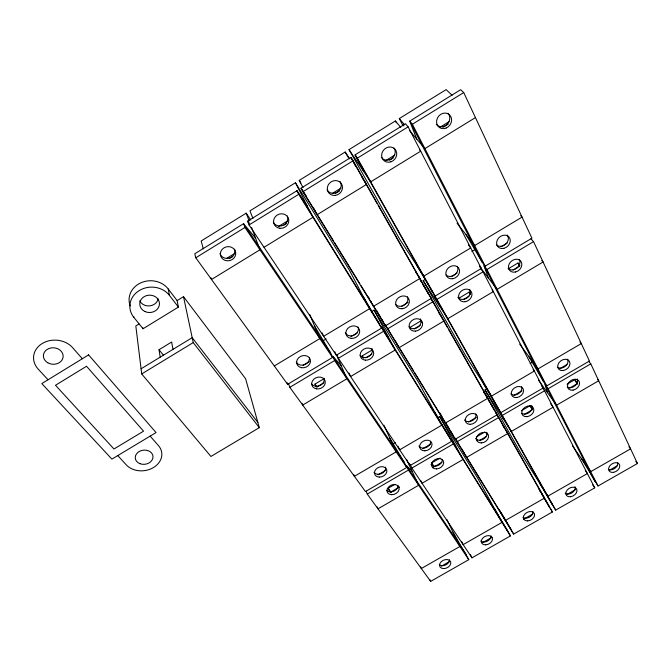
<?xml version="1.0" encoding="UTF-8"?>
<svg xmlns="http://www.w3.org/2000/svg" width="671" height="671" viewBox="0 0 671 671"><rect width="100%" height="100%" fill="white"/><g stroke="black" fill="none" stroke-linecap="round" stroke-linejoin="round"><path stroke-width="1.01" d="M250.837 220.13L246.198 213.168L201.183 240.981L203.279 248.798M322.189 332.908L323.64 336.305L369.62 308.677L349.465 270.304L295.441 182.738L249.973 210.837L252.933 218.511M302.998 187.62L299.249 180.382L345.171 152.007L349.666 158.826M468.425 244.982L470.723 247.935L423.812 276.125L399.983 239.698L349.012 149.633L395.395 120.965L400.73 127.331M403.128 125.955L399.287 118.566L446.14 89.612L452.078 95.282M195.781 257.781L244.932 227.469L243.556 223.669L194.775 253.772L195.781 257.781L287.624 384.324L332.531 357.458L330.686 353.131L314.54 325.98M249.05 224.936L298.738 194.296L296.943 190.723L247.641 221.145L249.05 224.936L336.297 355.211L381.648 328.085L363.279 296.616M302.898 191.73L353.131 160.755L350.908 157.425L301.069 188.174L302.898 191.73L385.448 325.812L431.243 298.419L353.131 160.755M408.119 126.844L405.469 123.758L355.085 154.842L357.341 158.163L408.119 126.844L481.333 268.459L435.076 296.121L416.314 264.668M463.728 92.564L460.633 89.713L409.696 121.149L412.38 124.227L463.728 92.564L531.927 238.197L485.208 266.135L482.273 262.378L466.068 234.699M226.572 258.41L235.06 253.193M278.272 226.639L287.708 220.834M332.246 193.466L340.91 188.14M385.934 160.461L394.699 155.085M440.21 127.113L449.058 121.669M229.222 258.696L232.787 256.507M283.942 225.079L286.509 223.502M335.248 193.55L339.568 190.899M389.7 160.092L393.189 157.953M442.994 127.356L448.287 124.101M138.981 323.984L135.819 325.93L141.707 373.932L210.929 456.456L259.308 427.645L245.603 378.729L183.502 296.674L177.119 300.591L178.411 307.083L143.049 328.748L133.797 317.299L133.688 316.46M264.022 247.289L312.971 217.261L295.441 182.738M475.445 117.593L424.894 148.61L409.394 130.426M160.184 357.157L159.027 349.717L171.659 342.017L172.959 349.381M141.078 368.79L192.191 337.672L257.849 422.428M141.707 373.932L193.231 342.587L183.502 296.674M274.296 365.955L319.824 338.595L309.767 314.59M323.472 340.516L326.165 338.897M371.382 311.747L374.049 310.145L419.04 383.074L441.812 425.171L399.656 449.83L397.953 446.156M533.16 369.377L534.368 371.029L491.44 396.142L465.573 355.596L423.166 280.654L424.936 279.597M471.889 251.407L475.462 249.26M303.149 365.292L309.281 361.61M350.891 336.683L357.081 332.975M401.77 306.202L408.027 302.453M451.071 276.662L457.035 273.089M501.162 246.651L507.184 243.045M389.918 438.247L404.563 462.881L406.71 467.519L365.46 491.558L289.813 387.326L334.619 360.545L332.757 356.209L341.237 365.737M434.682 411.986L451.776 441.25L410.157 465.506L338.369 358.306L383.611 331.264L381.413 327.096L388.576 337.488M387.402 329L433.097 301.682L497.253 414.745L455.257 439.22L385.179 324.848L386.806 327.263M440.067 306.756L434.347 295.433L436.922 299.4L483.07 271.814L543.141 388.006L500.767 412.699L483.338 383.443M488.354 277.937L484.001 265.724L486.936 269.507L533.546 241.644L589.448 361.023L546.689 385.942L543.636 381.757L528.941 356.687M316.049 386.941L314.959 384.097L324.152 378.62M363.07 357.744L362.206 355.915L372.33 349.876M409.897 327.465L420.977 320.864L421.916 322.466M458.914 298.226L469.23 292.07L470.421 293.73M508.408 268.702L517.962 263.007L519.958 265.38M317.048 386.832L323.942 382.713M365.77 357.777L371.868 354.145M414.099 328.975L420.256 325.301M463.787 299.35L469.113 296.179M513.063 269.977L519.346 266.236M392.602 444.101L395.269 442.541M437.886 417.572L439.681 416.523L477.727 478.197L502.051 522.373L463.141 544.617L461.589 541.447M585.33 470.639L587.385 473.567L547.821 496.196L520.855 453.286L485.024 389.96L486.802 388.912M530.182 363.497L532.883 361.921M377.983 474.816L385.682 470.321M422.629 448.756L430.396 444.219M468.551 421.95L476.393 417.37M514.02 395.412L521.929 390.79M559.891 368.631L566.987 364.487M453.076 532.321L468.794 559.648L430.665 581.388L367.272 494.057L408.438 470.086L406.282 465.448L412.17 471.394M494.46 508.584L510.438 535.911L471.99 557.836L411.877 468.073L453.411 443.892L450.971 439.396L455.752 446.03M456.884 441.862L498.796 417.463L552.426 511.981L513.659 534.082L454.426 437.383M503.107 418.469L499.543 411.08L502.302 415.416L544.584 390.79L594.758 487.842L555.672 510.128L539.4 482.801M547.477 392.644L545.062 384.542L548.123 388.727L590.79 363.875L637.45 463.51L598.029 485.98L581.497 458.654M389.683 491.751L388.19 488.245L394.858 484.361M433.382 466.345L431.688 462.94L440.092 458.041M476.41 436.922L484.89 431.981M521.535 410.669L530.09 405.687L532.262 408.865M567.062 384.181L574.829 379.66L577.219 382.73M390.463 492.212L399.455 486.987M432.602 467.721L441.954 462.285M479.555 440.428L486.425 436.435M524.353 414.393L532.145 409.864M569.545 388.123L577.412 383.552M441.468 566.139L449.604 561.493M482.625 542.638L491.986 537.295M523.38 519.362L532.824 513.978M567.07 494.418L575.718 489.486M609.385 470.262L617.236 465.775M520.746 215.701L522.046 217.102L474.657 245.578L457.035 223.258M48.035 379.778L38.13 369.008A21.724 18.075 3.4 0 1 42.122 343.569A21.724 18.075 3.4 0 1 72.703 347.746L82.332 358.733M117.761 455.592L126.316 464.902A19.627 15.676 -6.7 0 0 153.441 467.561A19.627 15.676 -6.7 0 0 158.473 445.619L150.145 436.116M530.929 238.767L533.546 241.644M541.765 260.524L543.082 262L497.119 289.352L479.421 266.303M399.287 118.566L404.68 124.89M419.618 149.885L420.7 151.176L370.686 181.858L349.012 149.633M579.954 341.992L581.287 343.586L537.966 368.933L519.673 344.106M255.626 238.23L243.556 223.669L330.686 353.131M588.559 361.174L590.79 363.875M597.576 379.392L598.691 380.759L556.578 405.2L538.394 380.113M248.899 222.688L247.641 221.145L249.36 223.711M159.027 349.717L163.464 355.202M628.912 446.727L630.589 448.857L590.69 471.679L572.556 445.997M635.781 461.354L637.45 463.51M193.231 342.587L259.308 427.645M479.589 266.186L481.333 268.459M480.746 268.777L483.07 271.814M130.266 306.01A21.405 18.897 -1.9 0 1 140.902 282.801A21.405 18.897 -1.9 0 1 168.236 288.975L169.444 295.391L178.411 307.083M168.236 288.975L177.119 300.591M492.137 290.073L493.311 291.625L447.8 318.708L423.166 280.654M541.933 386.328L543.141 388.006M542.764 388.266L544.584 390.79M550.639 403.825L553.08 407.23L511.336 431.453L485.024 389.96M314.959 384.097L317.081 387.125M388.19 488.245L391.151 492.455M455.601 439.052L457.941 442.399M592.703 484.89L594.758 487.842M387.888 328.865L388.979 330.476M332.757 356.209L404.563 462.881M406.282 465.448L466.471 554.867M244.932 227.469L332.531 357.458M334.619 360.545L406.71 467.519M408.438 470.086L468.794 559.648M307.435 206.374L296.943 190.723L379.45 323.934M362.03 177.555L363.707 180.096M302.806 190.799L301.069 188.174L333.697 241.191M303.955 192.543L306.261 196.041M362.206 355.915L363.716 358.247M431.688 462.94L433.927 466.395M415.777 272.032L417.412 274.573L378.192 205.485M417.916 275.353L419.92 278.457L373.47 306.362L371.734 303.116M422.956 284.697L431.243 298.419M432.787 302.034L430.547 297.706L433.097 301.682M438.624 312.493L440.881 316.016M441.443 316.897L444.026 320.948L398.96 347.771L396.687 343.56L413.546 370.954M483.573 391.394L485.167 393.927L448.647 329.587M485.712 394.783L487.876 398.222L445.343 423.107L442.91 418.67L455.257 439.22M490.853 404.177L498.796 417.463M502.956 425.624L504.575 428.207L496.054 413.11L497.882 416.775M538.394 488.211L544.533 498.075L505.305 520.511L503.158 516.645M550.069 508.19L552.426 511.981M381.413 327.096L449.344 436.762M450.971 439.396L507.863 531.247M298.738 194.296L381.648 328.085M383.611 331.264L451.776 441.25M453.411 443.892L510.438 535.911M334.787 242.961L359.857 283.707M360.948 285.477L371.306 302.302L370.358 300.533M372.388 304.064L385.448 325.812M385.179 324.848L387.368 328.413M388.467 330.191L396.142 342.671M414.636 372.715L424.969 389.507M426.051 391.277L442.365 417.781M454.955 438.247L502.722 515.865L499.174 509.482M503.242 516.712L513.659 534.082M299.249 180.382L300.876 183.04M486.232 432.309L487.7 434.766M476.091 438.297L477.148 440.075M501.262 512.854L504.877 518.96M505.909 520.704L511.059 529.419M440.235 413.495L441.803 416.154M445.469 422.353L449.134 428.543M450.182 430.321L452.799 434.741M376.439 310.212L378.008 312.862M379.048 314.624L380.096 316.385M381.136 318.146L383.225 321.677M420.34 280.26L421.388 282.038M483.514 391.721L485.091 394.389M486.139 396.167L487.188 397.945M488.236 399.731L489.805 402.399M539.794 490.786L540.826 492.539M541.858 494.284L542.889 496.037M544.441 498.67L549.599 507.427L505.12 429.071L507.872 433.458L466.496 457.471L461.564 448.513M486.265 432.384L487.305 434.171M476.041 438.238L476.997 439.891M345.171 152.007L348.274 157.45M363.749 180.038L350.908 157.425L352.317 160.067M377.161 203.665L364.261 180.944L366.542 184.399L317.073 214.745L313.307 207.49M417.924 275.479L428.702 294.452M430.547 297.706L447.616 327.775M485.661 394.791L494.519 410.409M357.341 158.163L435.076 296.121M436.922 299.4L500.767 412.699M502.302 415.416L555.672 510.128M432.51 292.17L355.085 154.842L363.85 171.684M434.347 295.433L498.016 408.371M499.543 411.08L552.82 505.59M439.572 412.573L440.528 414.317M441.476 416.054L442.432 417.798M439.681 416.523L463.065 459.467L422.051 483.263L420.725 480.47M395.202 340.809L396.192 342.638M469.23 292.07L470.564 294.552M530.09 405.687L532.053 409.36M368.471 296.993L369.411 298.763M353.248 161.828L355.588 166.24M374.049 310.145L395.227 349.994L350.589 376.557L349.046 373.051M395.395 120.965L396.368 122.81M412.38 124.227L485.208 266.135M486.936 269.507L546.689 385.942M548.123 388.727L598.029 485.98M482.273 262.378L409.696 121.149L416.808 139.123M484.001 265.724L543.636 381.757M545.062 384.542L594.925 481.56M470.421 554.649L471.99 557.836M517.962 263.007L519.614 266.395M574.829 379.66L577.127 384.374M446.869 519.48L459.912 546.462L421.329 568.53L420.633 566.903M410.14 464.374L411.877 468.073M409.293 463.653L410.157 465.506M406.567 459.417L418.645 485.242L377.999 508.828L377.228 506.907M383.921 425.171L396.167 451.877L354.389 476.309L353.659 474.414M336.859 354.842L338.369 358.306M336.288 354.355L346.89 378.763L302.688 405.074L302.042 403.246M334.795 351.755L336.297 355.211M429.96 579.761L430.665 581.388M366.14 491.197L367.272 494.057M246.198 213.168L249.1 220.876M251.633 227.628L259.962 249.78L211.533 279.48L211.097 277.844M288.572 383.728L289.813 387.326M287.012 382.52L287.624 384.324M142.931 327.901L143.049 328.748M133.797 317.299A21.64 19.031 -2.4 0 1 139.216 290.585A21.64 19.031 -2.4 0 1 169.444 295.391M158.205 298.863A9.746 8.614 -1.5 0 1 149.792 305.875A9.746 8.614 -1.5 0 1 139.753 300.944M234.657 249.151A7.683 7.054 -11.8 0 1 229.448 258.067A7.683 7.054 -11.8 0 1 219.954 253.596M309.423 357.526A7.046 5.989 -20.2 0 1 304.542 364.68A7.046 5.989 -20.2 0 1 296.28 362.189M287.347 215.961A7.691 7.155 -23.9 0 1 283.145 225.313A7.691 7.155 -23.9 0 1 273.34 222.294M358.146 326.995A7.079 6.047 -25.9 0 1 354.003 335.165A7.079 6.047 -25.9 0 1 345.255 332.808M339.937 181.313A7.775 7.196 -37.7 0 1 337.614 191.914A7.775 7.196 -37.7 0 1 327.054 190.002M407.473 296.767A7.138 6.089 -31.9 0 1 404.462 304.995A7.138 6.089 -31.9 0 1 395.638 304.517M394.07 148.006A7.918 7.18 -47.7 0 1 391.738 158.633A7.918 7.18 -47.7 0 1 381.371 157.35M457.278 266.253A7.23 6.106 -37.4 0 1 454.821 274.766A7.23 6.106 -37.4 0 1 445.955 275.009M447.968 113.248A8.094 7.138 -53.6 0 1 447.02 124.471A8.094 7.138 -53.6 0 1 436.293 124.345M507.242 234.984A7.347 6.098 -42.1 0 1 505.657 244.194A7.347 6.098 -42.1 0 1 496.339 244.798M324.051 378.276A6.928 5.787 -21 0 1 319.941 385.557A6.928 5.787 -21 0 1 311.554 383.871M385.565 467.108A6.416 4.974 -23.1 0 1 381.547 473.575A6.416 4.974 -23.1 0 1 373.965 472.292M371.927 348.45A6.962 5.846 -26.1 0 1 368.865 356.46A6.962 5.846 -26.1 0 1 360.05 355.538M430.639 441.325A6.45 5.016 -26.5 0 1 426.093 447.532A6.45 5.016 -26.5 0 1 418.905 446.039M420.44 318.893A7.02 5.88 -31.4 0 1 417.941 327.18A7.02 5.88 -31.4 0 1 409.042 326.936M475.856 413.831A6.5 5.049 -29.8 0 1 472.166 420.742A6.5 5.049 -29.8 0 1 464.517 419.92M469.692 289.503A7.096 5.896 -36.3 0 1 466.68 298.142A7.096 5.896 -36.3 0 1 457.807 297.211M521.543 386.605A6.567 5.066 -33.1 0 1 518.608 393.617A6.567 5.066 -33.1 0 1 510.908 393.902M519.169 259.35A7.205 5.896 -40.6 0 1 516.98 268.048A7.205 5.896 -40.6 0 1 508.106 268.475M567.632 359.153A6.643 5.074 -36.2 0 1 565.183 366.358A6.643 5.074 -36.2 0 1 557.433 367.28M397.928 485.318A6.316 4.823 -23.4 0 1 393.827 491.172A6.316 4.823 -23.4 0 1 386.697 490.291M449.469 559.74A5.896 4.202 -24.3 0 1 445.762 564.89A5.896 4.202 -24.3 0 1 439.279 564.655M442.256 459.543A6.349 4.856 -26.5 0 1 438.02 465.489A6.349 4.856 -26.5 0 1 430.975 464.533M491.038 535.995A5.93 4.227 -26.6 0 1 487.205 541.229A5.93 4.227 -26.6 0 1 480.788 540.943M486.819 432.577A6.4 4.89 -29.6 0 1 483.414 439.161A6.4 4.89 -29.6 0 1 475.949 438.901M532.917 511.621A5.964 4.252 -28.9 0 1 529.503 517.106A5.964 4.252 -28.9 0 1 522.961 517.307M531.65 405.469A6.458 4.907 -32.7 0 1 529.394 412.338A6.458 4.907 -32.7 0 1 521.744 413.319M574.997 486.676A6.022 4.269 -31.1 0 1 572.12 492.757A6.022 4.269 -31.1 0 1 565.158 493.21M577.236 378.956A6.534 4.915 -35.5 0 1 574.795 385.959A6.534 4.915 -35.5 0 1 567.18 386.899M617.756 462.705A6.081 4.278 -33.3 0 1 614.879 468.316A6.081 4.278 -33.3 0 1 608.438 469.398M88.597 354.9L41.82 383.586L111.889 459.123L156.058 432.569L88.597 354.9M86.534 366.257L55.5 385.263L113.978 448.991L143.552 431.176L86.534 366.257M144.844 311.478A9.855 8.681 -2 0 0 159.463 303.594A9.855 8.681 -2 0 0 144.517 296.448A9.855 8.681 -2 0 0 144.844 311.478M139.92 463.678A8.899 7.104 -6.9 0 0 152.996 456.615A8.899 7.104 -6.9 0 0 139.451 451.365A8.899 7.104 -6.9 0 0 139.92 463.678M47.75 362.768A9.897 8.245 3.6 0 0 63.133 356.771A9.897 8.245 3.6 0 0 48.908 348.534A9.897 8.245 3.6 0 0 47.75 362.768M225.464 260.499A7.716 7.071 -12 0 0 235.605 252.195A7.716 7.071 -12 0 0 223.057 248.488A7.716 7.071 -12 0 0 225.464 260.499M301.606 367.708A7.079 6.005 -20.2 0 0 310.312 359.572A7.079 6.005 -20.2 0 0 298.746 357.702A7.079 6.005 -20.2 0 0 301.606 367.708M279.841 228.266A7.733 7.18 -23.9 0 0 288.362 218.201A7.733 7.18 -23.9 0 0 275.336 216.674A7.733 7.18 -23.9 0 0 279.841 228.266M351.31 338.402A7.113 6.064 -25.9 0 0 359.379 329.511A7.113 6.064 -25.9 0 0 347.67 328.538A7.113 6.064 -25.9 0 0 351.31 338.402M335.408 195.378A7.809 7.222 -37.5 0 0 341.204 183.409A7.809 7.222 -37.5 0 0 328.077 185.246A7.809 7.222 -37.5 0 0 335.408 195.378M402.088 308.744A7.171 6.106 -31.8 0 0 408.664 298.679A7.171 6.106 -31.8 0 0 396.754 299.618A7.171 6.106 -31.8 0 0 402.088 308.744M390.891 161.837A7.951 7.205 -47.4 0 0 394.724 148.903A7.951 7.205 -47.4 0 0 381.967 153.105A7.951 7.205 -47.4 0 0 390.891 161.837M452.724 278.717A7.264 6.114 -37.3 0 0 458.654 268.073A7.264 6.114 -37.3 0 0 446.769 269.943A7.264 6.114 -37.3 0 0 452.724 278.717M446.265 128.002A8.136 7.163 -53.4 0 0 449.235 114.565A8.136 7.163 -53.4 0 0 436.762 120.008A8.136 7.163 -53.4 0 0 446.265 128.002M503.879 248.337A7.373 6.114 -42 0 0 509.13 237.148A7.373 6.114 -42 0 0 497.303 240.033A7.373 6.114 -42 0 0 503.879 248.337M316.527 388.878A6.953 5.796 -21 0 0 325.125 380.943A6.953 5.796 -21 0 0 313.818 379.19A6.953 5.796 -21 0 0 316.527 388.878M379.241 477.106A6.442 4.982 -23.1 0 0 386.639 469.465A6.442 4.982 -23.1 0 0 376.121 469.054A6.442 4.982 -23.1 0 0 379.241 477.106M365.435 360.176A6.987 5.854 -26.1 0 0 373.411 351.512A6.987 5.854 -26.1 0 0 361.954 350.631A6.987 5.854 -26.1 0 0 365.435 360.176M424.827 450.845A6.475 5.024 -26.4 0 0 431.654 442.65A6.475 5.024 -26.4 0 0 421.027 443.011A6.475 5.024 -26.4 0 0 424.827 450.845M415.399 331.13A7.046 5.888 -31.3 0 0 421.916 321.342A7.046 5.888 -31.3 0 0 410.249 322.323A7.046 5.888 -31.3 0 0 415.399 331.13M470.254 424.34A6.525 5.058 -29.8 0 0 477.266 416.02A6.525 5.058 -29.8 0 0 466.731 416.305A6.525 5.058 -29.8 0 0 470.254 424.34M465.221 301.732A7.129 5.913 -36.2 0 0 471.101 291.39A7.129 5.913 -36.2 0 0 459.45 293.277A7.129 5.913 -36.2 0 0 465.221 301.732M516.636 397.567A6.593 5.074 -33.1 0 0 523.103 388.735A6.593 5.074 -33.1 0 0 512.493 389.809A6.593 5.074 -33.1 0 0 516.636 397.567M515.538 271.998A7.238 5.905 -40.5 0 0 520.755 261.136A7.238 5.905 -40.5 0 0 509.155 263.997A7.238 5.905 -40.5 0 0 515.538 271.998M563.439 370.518A6.668 5.083 -36.1 0 0 569.352 361.199A6.668 5.083 -36.1 0 0 558.691 363.095A6.668 5.083 -36.1 0 0 563.439 370.518M391.638 494.703A6.341 4.831 -23.4 0 0 398.951 487.238A6.341 4.831 -23.4 0 0 388.635 486.894A6.341 4.831 -23.4 0 0 391.638 494.703M443.674 568.597A5.913 4.202 -24.3 0 0 450.635 561.828A5.913 4.202 -24.3 0 0 441.174 561.744A5.913 4.202 -24.3 0 0 443.674 568.597M436.561 468.928A6.374 4.865 -26.5 0 0 443.313 460.935A6.374 4.865 -26.5 0 0 432.887 461.338A6.374 4.865 -26.5 0 0 436.561 468.928M485.779 544.844A5.947 4.227 -26.6 0 0 492.237 537.63A5.947 4.227 -26.6 0 0 482.65 538.217A5.947 4.227 -26.6 0 0 485.779 544.844M481.317 442.927A6.425 4.898 -29.6 0 0 488.253 434.808A6.425 4.898 -29.6 0 0 477.92 435.143A6.425 4.898 -29.6 0 0 481.317 442.927M527.725 520.914A5.989 4.252 -28.8 0 0 534.342 513.592A5.989 4.252 -28.8 0 0 524.823 514.12A5.989 4.252 -28.8 0 0 527.725 520.914M527.012 416.666A6.484 4.915 -32.6 0 0 533.42 408.043A6.484 4.915 -32.6 0 0 522.994 409.142A6.484 4.915 -32.6 0 0 527.012 416.666M570.509 496.741A6.039 4.269 -31.1 0 0 576.641 489.008A6.039 4.269 -31.1 0 0 567.02 490.207A6.039 4.269 -31.1 0 0 570.509 496.741M573.109 390.128A6.559 4.923 -35.5 0 0 578.964 381.044A6.559 4.923 -35.5 0 0 568.496 382.94A6.559 4.923 -35.5 0 0 573.109 390.128M613.646 472.334A6.098 4.286 -33.2 0 0 619.274 464.215A6.098 4.286 -33.2 0 0 609.587 466.127A6.098 4.286 -33.2 0 0 613.646 472.334"/></g></svg>
